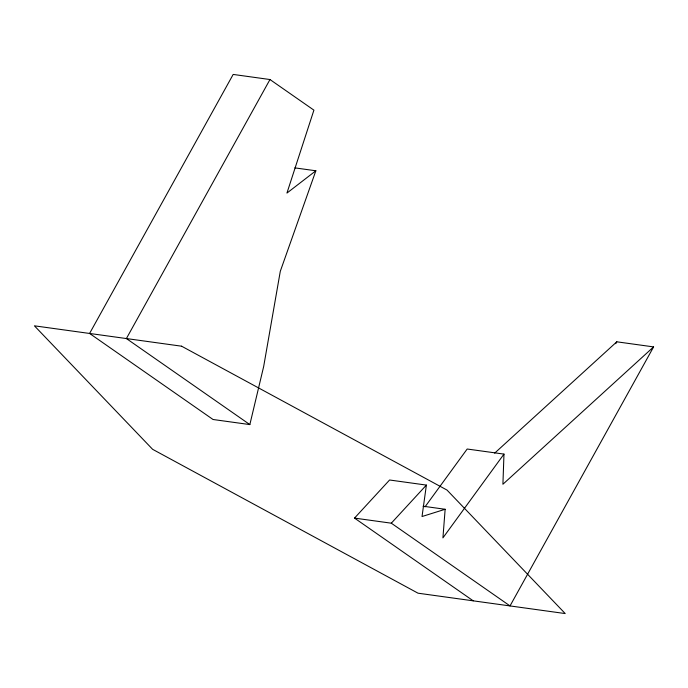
<?xml version="1.0" encoding="UTF-8"?>
<svg xmlns="http://www.w3.org/2000/svg" width="688" height="688" viewBox="0 0 688 688"><rect width="100%" height="100%" fill="white"/><g stroke="black" fill="none" stroke-linecap="round" stroke-linejoin="round"><path stroke-width="1.03" d="M425.003 506.875L467.178 449.015L503.977 454.106L502.911 484.257L653.6 346.907L616.801 341.807L494.663 453.143M423.068 506.213L445.145 509.275L442.926 537.878L503.977 454.106M473.224 600.83L354.518 518.098L389.589 480L426.388 485.092L422.028 516.525L445.145 509.275M315.861 170.779L286.93 193.087L313.909 110.149L269.971 79.533L233.172 74.433L89.595 333.456L213.048 419.499L249.847 424.591L263.667 366.523L280.3 271.278L315.861 170.779L294.834 167.872M269.971 79.533L126.394 338.548L249.847 424.591M615.76 343.69L616.801 341.807M653.6 346.907L510.023 605.922L391.309 523.19L354.518 518.098M391.309 523.19L426.388 485.092M181.589 346.193L34.4 325.82L152.616 449.316L418.029 593.194L565.218 613.567L447.002 490.062L181.589 346.193"/></g></svg>
